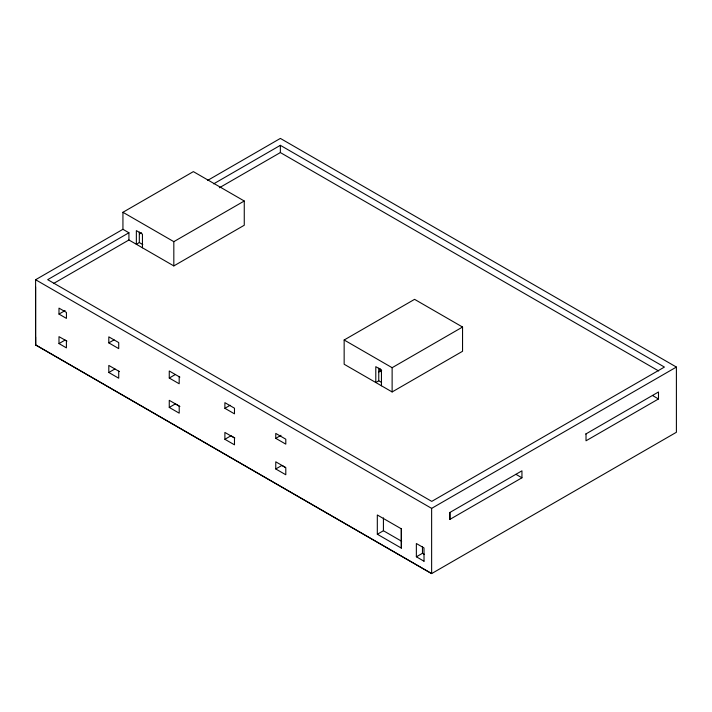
<?xml version="1.0" encoding="UTF-8"?>
<svg xmlns="http://www.w3.org/2000/svg" width="712" height="712" viewBox="0 0 712 712"><rect width="100%" height="100%" fill="white"/><g stroke="black" fill="none" stroke-linecap="round" stroke-linejoin="round"><path stroke-width="1.07" d="M207.708 180.367L280.368 138.413L676.4 367.063L676.4 432.273L431.632 573.587L35.6 344.937L35.6 279.727L122.936 229.308L122.936 212.283L193.37 171.619L244.261 201.006L244.261 225.25L173.826 265.914L128.925 239.988L53.427 283.581M128.925 239.988L128.925 232.762L47.686 279.665L431.748 501.39L664.421 367.063L280.359 145.328L213.653 183.847M139.588 233.839L141.51 232.726M219.367 187.772L280.359 152.564L658.662 370.97M142.8 244.581L139.321 242.57L136.357 244.287L136.357 230.617L142.445 234.132L142.445 247.794M122.936 212.283L173.826 241.662L244.261 201.006M58.989 314.09L66.43 318.389L66.43 312.417L58.989 308.127L58.989 314.09L65.095 310.565M35.6 336.981L35.645 344.911L431.632 573.587L431.632 508.377L35.6 279.727M35.6 344.937L35.6 286.989M66.946 341.128L58.989 336.66L58.989 343.584L65.095 340.06M108.811 342.89L118.717 348.613L118.717 342.579L108.811 336.856L108.811 342.89L114.045 339.873M119.42 371.566L108.811 365.425L108.811 372.492L114.917 368.967M179.878 377.12L169.26 370.997L169.26 378.036L175.366 374.512M169.26 407.424L179.21 413.165L179.21 406.071L169.26 400.322L169.26 407.424L175.366 403.9L179.887 406.507M224.885 408.305L234.479 413.841L234.479 408.198L224.885 402.663L224.885 408.305L230.118 405.279M344.154 339.998L414.58 299.343L462.551 327.039L462.551 351.283L392.125 391.947L344.154 364.25L344.154 339.998L392.125 367.695L462.551 327.039M224.885 439.286L234.479 444.831L234.479 437.978L224.885 432.433L224.885 439.286L230.991 435.762L234.827 437.978M378.793 371.94L381.677 370.276M275.767 438.343L285.797 444.137L285.797 439.206L275.767 433.412L275.767 438.343L281 435.317M381.588 382.442L378.757 380.804L375.794 382.522L375.794 366.671L381.454 369.982L381.454 385.788M275.767 468.968L285.797 474.762L285.797 467.606L275.767 461.812L275.767 468.968L281.872 465.443L285.512 467.553M377.351 534.249L401.354 548.106L401.319 528.82L377.315 514.981L377.315 534.267L383.421 530.743L401.675 541.28M431.632 508.377L676.4 367.063M449.628 512.622L521.941 470.819L521.941 477.797L449.859 519.413L449.859 512.435L449.913 519.377M585.754 434.035L658.493 391.983L658.493 398.96L586.021 440.799L586.021 433.822M424.032 561.189L423.987 547.928L416.36 543.523L416.36 556.811L422.465 553.286L424.37 554.381M652.495 395.498L658.493 398.96M122.936 229.308L128.925 232.762M515.951 474.334L521.941 477.797M169.26 378.036L179.184 383.768L179.184 376.719M58.989 343.584L66.403 347.865L66.403 340.941M108.811 372.492L118.717 378.205L118.717 371.139M416.395 556.784L423.987 561.216M422.465 546.638L422.465 553.286M401.319 528.82L401.319 548.124M392.125 367.695L392.125 391.947M383.421 517.882L383.421 530.743M380.021 368.505L380.021 371.753M378.757 368.131L378.757 380.804M280.359 145.328L280.359 152.564M173.826 241.662L173.826 265.914M139.321 232.059L139.321 242.57"/></g></svg>
